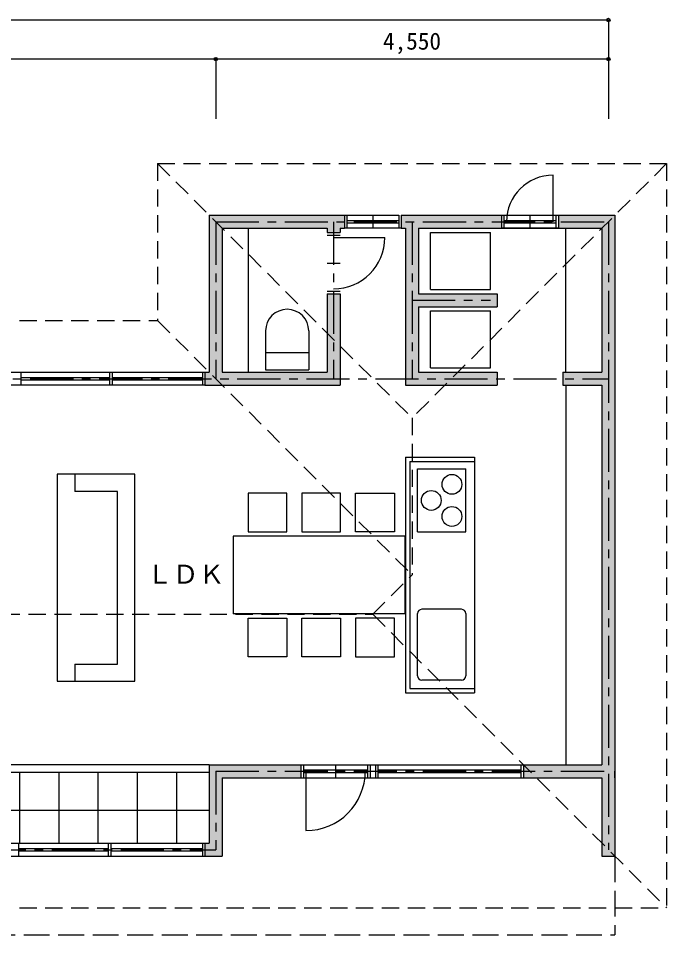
# Model space of a CAD drawing. Units: millimetres, scale not verified. Extents: x -88025 to -46623, y -44026 to 48287.
# Drawn here: x -68333 to -60820, y -9557 to 1065 of the extents above; entities that cross this region are included whole.
import ezdxf
from ezdxf.enums import TextEntityAlignment as Align

# ---------------------------------------------------------------- set-up
doc = ezdxf.new("R2010")
doc.units = ezdxf.units.MM
doc.header["$LTSCALE"] = 100
doc.header["$PDMODE"] = 32
doc.header["$PDSIZE"] = 40
for name, pattern in [('CHAIN1', [8, 5, -1, 1, -1]), ('DASHED2', [3, 2, -1]), ('DASHED3', [4, 3, -1])]:
    doc.linetypes.add(name, pattern=pattern)
for name, color, linetype in [('0-1', 7, 'Continuous'), ('1-0', 4, 'Continuous'), ('1-3', 4, 'Continuous')]:
    doc.layers.add(name, color=color, linetype=linetype)
doc.styles.add('ＭＳ ゴシック', font='')
doc.styles.get('ＭＳ ゴシック').set_extended_font_data('MS Gothic')

msp = doc.modelspace()

# ---------------------------------------------------------------- linework, layer by layer
at = {"layer": '0-1', "color": 4}
for p, q in [((-61495.5, 1045.4), (-76965.5, 1045.4)), ((-61495.5, 1045.4), (-61495.5, 294.2)), ((-66045.5, 592.7), (-76055.5, 592.7)), ((-61495.5, 592.7), (-66045.5, 592.7)), ((-66045.5, 592.7), (-66045.5, -99.9)), ((-61495.5, 592.7), (-61495.5, -99.9)), ((-61495.5, 294.2), (-61495.5, -99.9)), ((-64555.5, -1217.2), (-63925.5, -1217.2)), ((-62735.5, -1217.2), (-62105.5, -1217.2)), ((-65670.5, -1367.2), (-65670.5, -3037.2)), ((-63895.5, -1367.2), (-64555.5, -1367.2)), ((-64525.5, -1277.2), (-63925.5, -1277.2)), ((-64525.5, -1307.2), (-63925.5, -1307.2)), ((-62075.5, -1367.2), (-62735.5, -1367.2)), ((-62705.5, -1277.2), (-62105.5, -1277.2)), ((-62705.5, -1307.2), (-62105.5, -1307.2)), ((-61989.9, -3037.2), (-61989.9, -1367.2)), ((-62860.5, -2077.2), (-62860.5, -1417.2)), ((-63558.2, -2077.2), (-62860.5, -2077.2)), ((-62860.5, -2987.2), (-62860.5, -2327.2)), ((-65467.8, -2557.8), (-65467.8, -3007.8)), ((-64967.8, -2557.8), (-64967.8, -3007.8)), ((-65467.8, -2807.8), (-64967.8, -2807.8)), ((-70470.5, -3037.2), (-66170.5, -3037.2)), ((-65467.8, -3007.8), (-64967.8, -3007.8)), ((-63558.2, -2987.2), (-62860.5, -2987.2)), ((-68305.5, -3097.2), (-67275.5, -3097.2)), ((-68305.5, -3127.2), (-67275.5, -3127.2)), ((-67245.5, -3097.2), (-66200.5, -3097.2)), ((-67245.5, -3127.2), (-66200.5, -3127.2)), ((-66170.5, -3187.2), (-70470.5, -3187.2)), ((-61989.9, -3187.2), (-61989.9, -7587.2)), ((-67679, -4220.3), (-67679, -4420.3)), ((-63708.2, -4889.1), (-63708.2, -4157.2)), ((-63708.2, -4157.2), (-63148.6, -4157.2)), ((-67184, -4420.3), (-67679, -4420.3)), ((-63855.5, -4937.2), (-65845.5, -4937.2)), ((-65845.5, -4937.2), (-65845.5, -5837.2)), ((-63708.2, -6555.9), (-63708.2, -5835.7)), ((-63198.6, -5785.7), (-63658.2, -5785.7)), ((-63148.6, -5835.7), (-63148.6, -6555.9)), ((-67679, -6420.3), (-67679, -6620.3)), ((-63198.6, -6605.9), (-63658.2, -6605.9)), ((-65060.5, -7587.2), (-62480.5, -7587.2)), ((-65030.5, -7647.2), (-64285.5, -7647.2)), ((-64165.5, -7647.2), (-62510.5, -7647.2)), ((-68320.5, -7677.2), (-68320.5, -8497.2)), ((-67865.5, -7677.2), (-67865.5, -8497.2)), ((-67410.5, -7677.2), (-67410.5, -8497.2)), ((-66955.5, -7677.2), (-66955.5, -8497.2)), ((-66500.5, -7677.2), (-66500.5, -8497.2)), ((-65060.5, -7737.2), (-62480.5, -7737.2)), ((-65030.5, -7677.2), (-64285.5, -7677.2)), ((-64165.5, -7677.2), (-62510.5, -7677.2)), ((-66120.5, -8117.2), (-75070.5, -8117.2)), ((-70520.5, -8497.2), (-66170.5, -8497.2)), ((-68330.5, -8557.2), (-67288, -8557.2)), ((-68330.5, -8587.2), (-67288, -8587.2)), ((-67258, -8557.2), (-66200.5, -8557.2)), ((-67258, -8587.2), (-66200.5, -8587.2)), ((-70527.4, -8647.2), (-66170.5, -8647.2))]:
    msp.add_line(p, q, dxfattribs=at)
at = {"layer": '0-1', "linetype": 'DASHED2'}
for p, q in [((-66720.5, -617.2), (-60820.5, -617.2)), ((-66720.5, -617.2), (-66720.5, -2437.2)), ((-66720.5, -617.2), (-63770.5, -3567.2)), ((-60820.5, -617.2), (-63770.5, -3567.2)), ((-60820.5, -617.2), (-60820.5, -9247.2)), ((-75820.5, -2437.2), (-66720.5, -2437.2)), ((-66720.5, -2437.2), (-63770.5, -5387.2)), ((-63770.5, -3567.2), (-63770.5, -5387.2)), ((-64226.6, -5843.3), (-63770.5, -5387.2)), ((-72415.5, -5842.2), (-64225.5, -5842.2)), ((-64225.5, -5842.2), (-60820.5, -9247.2)), ((-75820.5, -9247.2), (-60820.5, -9247.2))]:
    msp.add_line(p, q, dxfattribs=at)
at = {"layer": '0-1'}
for p, q in [((-62135.5, -1292.2), (-62135.5, -752.1)), ((-66120.5, -1217.2), (-66120.5, -3037.2)), ((-64525.5, -1217.2), (-64525.5, -1367.2)), ((-64225.5, -1217.2), (-64225.5, -1367.2)), ((-63925.5, -1217.2), (-63925.5, -1367.2)), ((-63895.5, -1217.2), (-61420.5, -1217.2)), ((-62735.5, -1217.2), (-62735.5, -1367.2)), ((-62705.5, -1217.2), (-62705.5, -1367.2)), ((-62405.5, -1217.2), (-62405.5, -1367.2)), ((-62105.5, -1217.2), (-62105.5, -1367.2)), ((-61420.5, -1217.2), (-61420.5, -7737.2)), ((-65970.5, -1367.2), (-65970.5, -3037.2)), ((-65970.5, -1367.2), (-64755.5, -1367.2)), ((-64755.5, -1367.2), (-64755.5, -1417.2)), ((-64605.5, -1367.2), (-64555.5, -1367.2)), ((-64605.5, -1367.2), (-64605.5, -1417.2)), ((-63695.5, -1367.2), (-61570.5, -1367.2)), ((-63695.5, -1367.2), (-63695.5, -2127.2)), ((-62785.5, -1367.2), (-62735.5, -1367.2)), ((-61570.5, -1367.2), (-61570.5, -3037.2)), ((-64755.5, -1417.2), (-64605.5, -1417.2)), ((-64755.5, -1447.2), (-64605.5, -1447.2)), ((-64680.5, -1477.2), (-64086.6, -1477.2)), ((-64755.5, -1772.2), (-64605.5, -1772.2)), ((-64755.5, -2097.2), (-64605.5, -2097.2)), ((-64755.5, -2127.2), (-64755.5, -3037.2)), ((-63695.5, -2127.2), (-62785.5, -2127.2)), ((-62785.5, -2127.2), (-62785.5, -2277.2)), ((-64755.5, -2274.6), (-64755.5, -2277.2)), ((-63695.5, -2277.2), (-62785.5, -2277.2)), ((-63695.5, -2277.2), (-63695.5, -3037.2)), ((-68305.5, -3037.2), (-68305.5, -3187.2)), ((-67275.5, -3037.2), (-67275.5, -3187.2)), ((-67245.5, -3037.2), (-67245.5, -3187.2)), ((-66200.5, -3037.2), (-66200.5, -3187.2)), ((-66170.5, -3037.2), (-66170.5, -3187.2)), ((-66170.5, -3037.2), (-66120.5, -3037.2)), ((-65970.5, -3037.2), (-64755.5, -3037.2)), ((-63695.5, -3037.2), (-62785.5, -3037.2)), ((-62025.5, -3037.2), (-62025.5, -3187.2)), ((-62025.5, -3037.2), (-61570.5, -3037.2)), ((-62025.5, -3037.2), (-61570.5, -3037.2)), ((-66170.5, -3187.2), (-64605.5, -3187.2)), ((-63845.5, -3187.2), (-62785.5, -3187.2)), ((-63845.5, -4022.2), (-63845.5, -6752.2)), ((-63795.5, -4072.2), (-63045.5, -4072.2)), ((-63795.5, -4072.2), (-63795.5, -6702.2)), ((-63845.5, -6752.2), (-63045.5, -6752.2)), ((-63795.5, -6702.2), (-63045.5, -6702.2)), ((-66120.5, -7587.2), (-73690.5, -7587.2)), ((-66120.5, -7587.2), (-66120.5, -8497.2)), ((-65030.5, -7587.2), (-65030.5, -7737.2)), ((-64658, -7587.2), (-64658, -7737.2)), ((-64285.5, -7587.2), (-64285.5, -7737.2)), ((-64255.5, -7587.2), (-64255.5, -7737.2)), ((-64195.5, -7587.2), (-64195.5, -7737.2)), ((-64165.5, -7587.2), (-64165.5, -7737.2)), ((-62510.5, -7587.2), (-62510.5, -7737.2)), ((-62480.5, -7587.2), (-61570.5, -7587.2)), ((-62480.5, -7587.2), (-62480.5, -7737.2)), ((-66120.5, -7677.2), (-73780.5, -7677.2)), ((-65970.5, -7737.2), (-65970.5, -8647.2)), ((-65970.5, -7737.2), (-65060.5, -7737.2)), ((-65000.5, -7662.2), (-65000.5, -8350.4)), ((-62480.5, -7737.2), (-61570.5, -7737.2)), ((-68330.5, -8497.2), (-68330.5, -8643.6)), ((-67288, -8643.6), (-67288, -8497.2)), ((-67258, -8643.6), (-67258, -8497.2)), ((-66200.5, -8497.2), (-66200.5, -8647.2)), ((-66170.5, -8497.2), (-66170.5, -8647.2)), ((-66170.5, -8497.2), (-66120.5, -8497.2)), ((-66170.5, -8647.2), (-65970.5, -8647.2))]:
    msp.add_line(p, q, dxfattribs=at)
at = {"layer": '0-1', "color": 4, "linetype": 'CHAIN1'}
for p, q in [((-66045.5, -1292.2), (-66045.5, -3112.2)), ((-66045.5, -1292.2), (-61495.5, -1292.2)), ((-64680.5, -1292.2), (-64680.5, -3112.2)), ((-63770.5, -1292.2), (-63770.5, -3112.2)), ((-61495.5, -1292.2), (-61495.5, -8572.2)), ((-63770.5, -2202.2), (-62860.5, -2202.2)), ((-70595.5, -3112.2), (-61495.5, -3112.2)), ((-66045.5, -7662.2), (-66045.5, -8572.2)), ((-66045.5, -7662.2), (-61495.5, -7662.2)), ((-75145.5, -8572.2), (-66045.5, -8572.2))]:
    msp.add_line(p, q, dxfattribs=at)
at = {"layer": '0-1', "linetype": 'DASHED3'}
for p in [(-61420.5, -8647.2), (-75070.5, -9557.2)]:
    msp.add_line(p, (-61420.5, -9557.2), dxfattribs=at)
at = {"layer": '0-1'}
for points in [[(-66120.5, -1217.2), (-64555.5, -1217.2), (-64555.5, -1367.2)], [(-63895.5, -1217.2), (-63895.5, -1367.2), (-63845.5, -1367.2), (-63845.5, -3187.2)], [(-62075.5, -1217.2), (-62075.5, -1367.2), (-62025.5, -1367.2)], [(-64755.5, -2127.2), (-64605.5, -2127.2), (-64605.5, -3187.2)], [(-63695.5, -3037.2), (-62785.5, -3037.2), (-62785.5, -3187.2)], [(-62025.5, -3187.2), (-61570.5, -3187.2), (-61570.5, -7587.2)], [(-63845.5, -4022.2), (-63045.5, -4022.2), (-63045.5, -6752.2)], [(-66120.5, -7587.2), (-65060.5, -7587.2), (-65060.5, -7737.2)]]:
    msp.add_lwpolyline(points, dxfattribs=at)
at = {"layer": '0-1', "color": 4}
for points in [[(-63558.2, -2077.2), (-63558.2, -1417.2), (-62860.5, -1417.2)], [(-63558.2, -2987.2), (-63558.2, -2327.2), (-62860.5, -2327.2)], [(-63708.2, -4889.1), (-63148.6, -4889.1), (-63148.6, -4157.2)], [(-67679, -6420.3), (-67184, -6420.3), (-67184, -4420.3)], [(-63855.5, -4937.2), (-63855.5, -5837.2), (-65845.5, -5837.2)]]:
    msp.add_lwpolyline(points, dxfattribs=at)
for points in [[(-67884, -6620.3), (-66984, -6620.3), (-66984, -4220.3), (-67884, -4220.3)], [(-65670.3, -4887.2), (-65220.3, -4887.2), (-65220.3, -4437.2), (-65670.3, -4437.2)], [(-65048, -4887.2), (-64598, -4887.2), (-64598, -4437.2), (-65048, -4437.2)], [(-63975.7, -4887.2), (-64425.7, -4887.2), (-64425.7, -4437.2), (-63975.7, -4437.2)], [(-65670.3, -5887.2), (-65220.3, -5887.2), (-65220.3, -6337.2), (-65670.3, -6337.2)], [(-65048, -5887.2), (-64598, -5887.2), (-64598, -6337.2), (-65048, -6337.2)], [(-63975.7, -5887.2), (-64425.7, -5887.2), (-64425.7, -6337.2), (-63975.7, -6337.2)]]:
    msp.add_lwpolyline(points, close=True, dxfattribs=at)
for centre in [(-63308.6, -4337.2), (-63548.2, -4523.2), (-63308.6, -4709.1)]:
    msp.add_circle(centre, 115, dxfattribs=at)
at = {"layer": '0-1'}
for centre, radius, start, end in [((-62135.5, -1292.2), 540.1, 90, 180), ((-64680.5, -1477.2), 593.9, 270, 0), ((-65000.5, -7662.2), 688.2, 270, 0)]:
    msp.add_arc(centre, radius, start, end, dxfattribs=at)
at = {"layer": '0-1', "color": 4}
for centre, radius, start, end in [((-65217.8, -2557.8), 250, 90, 180), ((-65217.8, -2557.8), 250, 0, 90), ((-63658.2, -5835.7), 50, 90, 180), ((-63198.6, -5835.7), 50, 0, 90), ((-63658.2, -6555.9), 50, 180, 270), ((-63198.6, -6555.9), 50, 270, 0)]:
    msp.add_arc(centre, radius, start, end, dxfattribs=at)
at = {"layer": '0-1', "color": 3}
for p in [(-61495.5, 1045.4), (-66045.5, 592.7), (-61495.5, 592.7)]:
    msp.add_point(p, dxfattribs=at)
at = {"layer": '0-1', "color": 251}
for points in [[(-64605.5, -1367.2), (-64555.5, -1217.2), (-66120.5, -1217.2)], [(-64755.5, -1367.2), (-64605.5, -1367.2), (-66120.5, -1217.2)], [(-66120.5, -1217.2), (-66120.5, -3037.2), (-65970.5, -1367.2)], [(-66120.5, -1217.2), (-65970.5, -1367.2), (-64755.5, -1367.2)], [(-64605.5, -1367.2), (-64555.5, -1367.2), (-64555.5, -1217.2)], [(-62735.5, -1367.2), (-62735.5, -1217.2), (-63895.5, -1217.2)], [(-62735.5, -1367.2), (-63895.5, -1217.2), (-63895.5, -1367.2)], [(-62075.5, -1367.2), (-62075.5, -1217.2), (-61570.5, -1367.2), (-61420.5, -1217.2)], [(-66120.5, -3037.2), (-65970.5, -3037.2), (-65970.5, -1367.2)], [(-64755.5, -1417.2), (-64605.5, -1417.2), (-64605.5, -1367.2)], [(-64755.5, -1367.2), (-64755.5, -1417.2), (-64605.5, -1367.2)], [(-63845.5, -1367.2), (-63845.5, -3187.2), (-63695.5, -3037.2)], [(-63845.5, -1367.2), (-63695.5, -3037.2), (-63695.5, -1367.2)], [(-64755.5, -2127.2), (-64605.5, -2127.2), (-64755.5, -3037.2), (-64605.5, -3187.2)], [(-63695.5, -2127.2), (-62785.5, -2127.2), (-63695.5, -2277.2), (-62785.5, -2277.2)], [(-66170.5, -3037.2), (-66170.5, -3187.2), (-64605.5, -3187.2)], [(-66170.5, -3037.2), (-64605.5, -3187.2), (-64755.5, -3037.2)], [(-63695.5, -3037.2), (-62785.5, -3037.2), (-63845.5, -3187.2), (-62785.5, -3187.2)], [(-65060.5, -7737.2), (-65060.5, -7587.2), (-66120.5, -7587.2)], [(-65970.5, -7737.2), (-65060.5, -7737.2), (-66120.5, -7587.2)], [(-65970.5, -7737.2), (-66120.5, -7587.2), (-66120.5, -8497.2)], [(-66120.5, -8497.2), (-65970.5, -8647.2), (-65970.5, -7737.2)], [(-66170.5, -8497.2), (-66170.5, -8647.2), (-65970.5, -8647.2)], [(-66120.5, -8497.2), (-66170.5, -8497.2), (-65970.5, -8647.2)]]:
    msp.add_solid(points, dxfattribs=at)
at = {"layer": '1-0', "color": 7}
for p, q in [((-61570.5, -7737.2), (-61570.5, -8647.2)), ((-61420.5, -7737.2), (-61420.5, -7660.4)), ((-61420.5, -7737.2), (-61420.5, -8647.2)), ((-61570.5, -8647.2), (-61420.5, -8647.2))]:
    msp.add_line(p, q, dxfattribs=at)
at = {"layer": '1-0', "color": 251}
for points in [[(-61420.5, -8647.2), (-61420.5, -1217.2), (-61570.5, -1367.2)], [(-61420.5, -8647.2), (-61570.5, -1367.2), (-61570.5, -3037.2)], [(-61570.5, -3037.2), (-62025.5, -3037.2), (-62025.5, -3187.2)], [(-61570.5, -3037.2), (-62025.5, -3187.2), (-61570.5, -3187.2)], [(-61570.5, -8647.2), (-61420.5, -8647.2), (-61570.5, -3037.2)], [(-62480.5, -7587.2), (-62480.5, -7737.2), (-61570.5, -7737.2)], [(-61570.5, -7587.2), (-62480.5, -7587.2), (-61570.5, -7737.2)]]:
    msp.add_solid(points, dxfattribs=at)

# ---------------------------------------------------------------- texts
at = {"layer": '1-0', "style": 'ＭＳ ゴシック'}
msp.add_text('ＬＤＫ', height=219.9, dxfattribs=at).set_placement((-66844.5, -5554.3), align=Align.BOTTOM_LEFT)
at = {"layer": '1-3', "style": 'ＭＳ ゴシック'}
msp.add_text('4,550', height=197.9, dxfattribs=at).set_placement((-64108, 642.7), align=Align.BOTTOM_LEFT)

doc.saveas('drawing.dxf')
